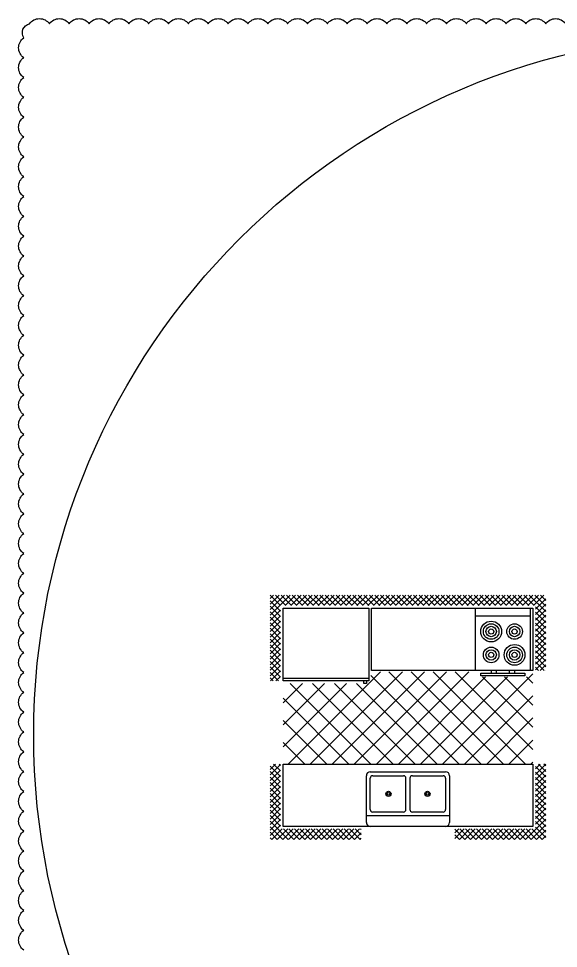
# Model space of a CAD drawing. Header units: inches. Extents: x -212 to 339, y -198 to 353.
# Drawn here: x -212 to -4.5, y -4.4 to 353.5 of the extents above; entities that cross this region are included whole.
import ezdxf

# ---------------------------------------------------------------- set-up
doc = ezdxf.new("R2010")
doc.units = ezdxf.units.IN
doc.header["$MEASUREMENT"] = 0
doc.layers.add('0-Markups', color=40, linetype='Continuous', lineweight=30)

# ---------------------------------------------------------------- blocks, each defined once
blk = doc.blocks.new('DWG2$Kitchen Layout - 7 x 8 ft')
at = {"color": 0}
for p, q in [((-5, 81.32), (2.68, 89)), ((-5, 83.44), (0.56, 89)), ((-5, 85.56), (-1.56, 89)), ((-5, 87.68), (-3.68, 89)), ((-1, 84.97), (-5, 88.97)), ((-1, 82.85), (-5, 86.85)), ((1.09, 85), (-2.91, 89)), ((3.21, 85), (-0.79, 89)), ((0.81, 85), (4.81, 89)), ((5.34, 85), (1.34, 89)), ((2.93, 85), (6.93, 89)), ((7.46, 85), (3.46, 89)), ((5.05, 85), (9.05, 89)), ((9.58, 85), (5.58, 89)), ((7.17, 85), (11.17, 89)), ((11.7, 85), (7.7, 89)), ((9.29, 85), (13.29, 89)), ((13.82, 85), (9.82, 89)), ((11.41, 85), (15.41, 89)), ((15.94, 85), (11.94, 89)), ((13.53, 85), (17.53, 89)), ((18.06, 85), (14.06, 89)), ((15.65, 85), (19.65, 89)), ((20.18, 85), (16.18, 89)), ((17.78, 85), (21.78, 89)), ((22.31, 85), (18.31, 89)), ((19.9, 85), (23.9, 89)), ((24.43, 85), (20.43, 89)), ((22.02, 85), (26.02, 89)), ((26.55, 85), (22.55, 89)), ((24.14, 85), (28.14, 89)), ((28.67, 85), (24.67, 89)), ((26.26, 85), (30.26, 89)), ((30.79, 85), (26.79, 89)), ((28.38, 85), (32.38, 89)), ((32.91, 85), (28.91, 89)), ((30.5, 85), (34.5, 89)), ((35.03, 85), (31.03, 89)), ((32.63, 85), (36.63, 89)), ((37.16, 85), (33.16, 89)), ((34.75, 85), (38.75, 89)), ((39.28, 85), (35.28, 89)), ((36.87, 85), (40.87, 89)), ((41.4, 85), (37.4, 89)), ((38.99, 85), (42.99, 89)), ((43.52, 85), (39.52, 89)), ((41.11, 85), (45.11, 89)), ((45.64, 85), (41.64, 89)), ((43.23, 85), (47.23, 89)), ((47.76, 85), (43.76, 89)), ((45.35, 85), (49.35, 89)), ((49.88, 85), (45.88, 89)), ((47.47, 85), (51.47, 89)), ((52, 85), (48, 89)), ((49.6, 85), (53.6, 89)), ((54.13, 85), (50.13, 89)), ((51.72, 85), (55.72, 89)), ((56.25, 85), (52.25, 89)), ((53.84, 85), (57.84, 89)), ((58.37, 85), (54.37, 89)), ((55.96, 85), (59.96, 89)), ((60.49, 85), (56.49, 89)), ((58.08, 85), (62.08, 89)), ((62.61, 85), (58.61, 89)), ((60.2, 85), (64.2, 89)), ((64.73, 85), (60.73, 89)), ((62.32, 85), (66.32, 89)), ((66.85, 85), (62.85, 89)), ((64.45, 85), (68.45, 89)), ((68.97, 85), (64.97, 89)), ((66.57, 85), (70.57, 89)), ((71.1, 85), (67.1, 89)), ((68.69, 85), (72.69, 89)), ((73.22, 85), (69.22, 89)), ((70.81, 85), (74.81, 89)), ((75.34, 85), (71.34, 89)), ((72.93, 85), (76.93, 89)), ((77.46, 85), (73.46, 89)), ((75.05, 85), (79.05, 89)), ((79.58, 85), (75.58, 89)), ((77.17, 85), (81.17, 89)), ((81.7, 85), (77.7, 89)), ((79.29, 85), (83.29, 89)), ((83.82, 85), (79.82, 89)), ((81.42, 85), (85.42, 89)), ((85.95, 85), (81.95, 89)), ((83.54, 85), (87.54, 89)), ((88.07, 85), (84.07, 89)), ((85.66, 85), (89.66, 89)), ((90.19, 85), (86.19, 89)), ((87.78, 85), (91.78, 89)), ((92.31, 85), (88.31, 89)), ((89.9, 85), (93.9, 89)), ((94.43, 85), (90.43, 89)), ((92.02, 85), (96.02, 89)), ((96.55, 85), (92.55, 89)), ((94.14, 85), (98.14, 89)), ((101, 82.67), (94.67, 89)), ((96.27, 85), (100.27, 89)), ((101, 84.79), (96.79, 89)), ((97, 83.61), (101, 87.61)), ((101, 86.92), (98.92, 89)), ((-1, 80.73), (-5, 84.73)), ((-5, 79.19), (-1, 83.19)), ((-1, 78.61), (-5, 82.61)), ((34, 84), (96, 84)), ((34, 60), (34, 84)), ((96, 84), (96, 60)), ((97, 81.49), (101, 85.49)), ((101, 80.55), (97, 84.55)), ((97, 79.37), (101, 83.37)), ((101, 78.43), (97, 82.43)), ((-5, 77.07), (-1, 81.07)), ((-1, 76.49), (-5, 80.49)), ((-5, 74.95), (-1, 78.95)), ((74, 81), (95, 81)), ((97, 77.25), (101, 81.25)), ((101, 76.31), (97, 80.31)), ((97, 75.13), (101, 79.13)), ((-1, 74.36), (-5, 78.36)), ((-5, 72.83), (-1, 76.83)), ((-1, 72.24), (-5, 76.24)), ((101, 74.19), (97, 78.19)), ((97, 73.01), (101, 77.01)), ((101, 72.07), (97, 76.07)), ((-5, 70.71), (-1, 74.71)), ((-1, 70.12), (-5, 74.12)), ((-5, 68.59), (-1, 72.59)), ((-1, 68), (-5, 72)), ((97, 70.89), (101, 74.89)), ((101, 69.95), (97, 73.95)), ((97, 68.76), (101, 72.76)), ((101, 67.82), (97, 71.82)), ((-5, 66.47), (-1, 70.47)), ((-1, 65.88), (-5, 69.88)), ((-5, 64.35), (-1, 68.35)), ((97, 66.64), (101, 70.64)), ((101, 65.7), (97, 69.7)), ((97, 64.52), (101, 68.52)), ((-1, 63.76), (-5, 67.76)), ((-5, 62.22), (-1, 66.22)), ((-1, 61.64), (-5, 65.64)), ((101, 63.58), (97, 67.58)), ((97, 62.4), (101, 66.4)), ((101, 61.46), (97, 65.46)), ((-5, 60.1), (-1, 64.1)), ((-1, 59.52), (-5, 63.52)), ((-5, 57.98), (-1, 61.98)), ((-1, 57.39), (-5, 61.39)), ((97, 60.28), (101, 64.28)), ((100.34, 60), (97, 63.34)), ((98.22, 60), (97, 61.22)), ((98.84, 60), (101, 62.16)), ((-1.73, 56), (-5, 59.27)), ((-4.86, 56), (-1, 59.86)), ((-2.74, 56), (-1, 57.74)), ((10.4, 24), (45.9, 59.5)), ((18.88, 24), (54.38, 59.5)), ((27.37, 24), (62.87, 59.5)), ((33.03, 55.11), (37.41, 59.5)), ((67.71, 24), (33.68, 58.04)), ((96, 60), (34, 60)), ((35.85, 24), (71.35, 59.5)), ((76.2, 24), (40.7, 59.5)), ((44.34, 24), (77.84, 57.5)), ((84.68, 24), (49.18, 59.5)), ((52.82, 24), (86.32, 57.5)), ((93.17, 24), (57.67, 59.5)), ((61.31, 24), (96, 58.69)), ((96, 29.65), (66.15, 59.5)), ((96, 38.14), (76.64, 57.5)), ((80, 60), (80, 59)), ((82, 59), (82, 60)), ((96, 46.63), (85.13, 57.5)), ((87, 59), (87, 60)), ((89, 60), (89, 59)), ((96, 55.11), (93.57, 57.54)), ((100.96, 60), (101, 60.04)), ((-3.85, 56), (-5, 57.15)), ((0, 57), (33, 57)), ((0, 30.57), (24.43, 55)), ((0, 39.06), (15.94, 55)), ((0, 47.54), (7.46, 55)), ((1.91, 24), (32.91, 55)), ((33.77, 24), (2.77, 55)), ((42.26, 24), (11.26, 55)), ((50.74, 24), (19.74, 55)), ((59.23, 24), (28.23, 55)), ((31, 55), (31, 56)), ((32, 55), (31, 55)), ((32, 56), (32, 55)), ((69.79, 24), (96, 50.21)), ((25.29, 24), (0, 49.29)), ((16.8, 24), (0, 40.8)), ((78.28, 24), (96, 41.72)), ((8.32, 24), (0, 32.32)), ((86.76, 24), (96, 33.24)), ((-5, 21.92), (-2.92, 24)), ((-5, 19.8), (-1, 23.8)), ((-1, 19.21), (-5, 23.21)), ((-5, 17.68), (-1, 21.68)), ((-1, 21.33), (-3.67, 24)), ((-1, 23.45), (-1.55, 24)), ((0, 24), (96, 24)), ((0, 0), (0, 24)), ((95.25, 24), (96, 24.75)), ((96, 24), (96, 0)), ((97, 22.1), (98.9, 24)), ((97, 19.97), (101, 23.97)), ((101, 19.03), (97, 23.03)), ((97, 17.85), (101, 21.85)), ((101, 21.16), (98.16, 24)), ((101, 23.28), (100.28, 24)), ((-1, 17.09), (-5, 21.09)), ((-5, 15.55), (-1, 19.55)), ((-1, 14.97), (-5, 18.97)), ((47.25, 6.5), (47.25, 18.5)), ((48.75, 18.5), (48.75, 6.5)), ((101, 16.91), (97, 20.91)), ((97, 15.73), (101, 19.73)), ((101, 14.79), (97, 18.79)), ((-5, 13.43), (-1, 17.43)), ((-1, 12.85), (-5, 16.85)), ((-5, 11.31), (-1, 15.31)), ((-1, 10.73), (-5, 14.73)), ((97, 13.61), (101, 17.61)), ((101, 12.67), (97, 16.67)), ((97, 11.49), (101, 15.49)), ((101, 10.55), (97, 14.55)), ((-5, 9.19), (-1, 13.19)), ((-1, 8.6), (-5, 12.6)), ((-5, 7.07), (-1, 11.07)), ((97, 9.37), (101, 13.37)), ((101, 8.43), (97, 12.43)), ((97, 7.25), (101, 11.25)), ((-1, 6.48), (-5, 10.48)), ((-5, 4.95), (-1, 8.95)), ((-1, 4.36), (-5, 8.36)), ((101, 6.31), (97, 10.31)), ((97, 5.12), (101, 9.12)), ((101, 4.18), (97, 8.18)), ((-5, 2.83), (-1, 6.83)), ((-1, 2.24), (-5, 6.24)), ((-5, 0.71), (-1, 4.71)), ((-1, 0.12), (-5, 4.12)), ((64, 4), (32, 4)), ((97, 3), (101, 7)), ((101, 2.06), (97, 6.06)), ((97, 0.88), (101, 4.88)), ((101, -0.06), (97, 3.94)), ((-5, -1.42), (-1, 2.58)), ((2, -5), (-5, 2)), ((-5, -3.54), (-1, 0.46)), ((96, 0), (0, 0)), ((93.24, -5), (101, 2.76)), ((95.36, -5), (101, 0.64)), ((101, -2.18), (97, 1.82)), ((-0.12, -5), (-5, -0.12)), ((-2.25, -5), (-5, -2.25)), ((-4.34, -5), (-0.34, -1)), ((-2.22, -5), (1.78, -1)), ((-0.1, -5), (3.9, -1)), ((4.12, -5), (0.12, -1)), ((2.02, -5), (6.02, -1)), ((6.24, -5), (2.24, -1)), ((4.14, -5), (8.14, -1)), ((8.36, -5), (4.36, -1)), ((6.27, -5), (10.27, -1)), ((10.48, -5), (6.48, -1)), ((8.39, -5), (12.39, -1)), ((12.6, -5), (8.6, -1)), ((10.51, -5), (14.51, -1)), ((14.73, -5), (10.73, -1)), ((12.63, -5), (16.63, -1)), ((16.85, -5), (12.85, -1)), ((14.75, -5), (18.75, -1)), ((18.97, -5), (14.97, -1)), ((16.87, -5), (20.87, -1)), ((21.09, -5), (17.09, -1)), ((18.99, -5), (22.99, -1)), ((23.21, -5), (19.21, -1)), ((21.11, -5), (25.11, -1)), ((25.33, -5), (21.33, -1)), ((23.24, -5), (27.24, -1)), ((27.45, -5), (23.45, -1)), ((25.36, -5), (29.36, -1)), ((29.57, -5), (25.57, -1)), ((27.48, -5), (30, -2.48)), ((30, -3.3), (27.7, -1)), ((30, -1.18), (29.82, -1)), ((66, -2.54), (67.54, -1)), ((66, -4.66), (69.66, -1)), ((69.88, -5), (66, -1.12)), ((67.76, -5), (66, -3.24)), ((67.78, -5), (71.78, -1)), ((72, -5), (68, -1)), ((69.9, -5), (73.9, -1)), ((74.12, -5), (70.12, -1)), ((72.03, -5), (76.03, -1)), ((76.24, -5), (72.24, -1)), ((74.15, -5), (78.15, -1)), ((78.36, -5), (74.36, -1)), ((76.27, -5), (80.27, -1)), ((80.49, -5), (76.49, -1)), ((78.39, -5), (82.39, -1)), ((82.61, -5), (78.61, -1)), ((80.51, -5), (84.51, -1)), ((84.73, -5), (80.73, -1)), ((82.63, -5), (86.63, -1)), ((86.85, -5), (82.85, -1)), ((84.75, -5), (88.75, -1)), ((88.97, -5), (84.97, -1)), ((86.88, -5), (90.88, -1)), ((91.09, -5), (87.09, -1)), ((89, -5), (93, -1)), ((93.21, -5), (89.21, -1)), ((91.12, -5), (95.12, -1)), ((95.34, -5), (91.34, -1)), ((97.46, -5), (93.46, -1)), ((99.58, -5), (95.58, -1)), ((101, -4.3), (97, -0.3)), ((97.48, -5), (101, -1.48)), ((-4.37, -5), (-5, -4.37)), ((29.6, -5), (30, -4.6)), ((99.6, -5), (101, -3.6))]:
    blk.add_line(p, q, dxfattribs=at)
for points in [[(0, 56), (0, 84), (33, 84), (33, 56)], [(74, 60), (74, 84), (95, 84), (95, 60)], [(76, 58), (76, 59), (93, 59), (93, 58)]]:
    blk.add_lwpolyline(points, close=True, dxfattribs=at)
for points in [[(32, 1.5), (32, 19.5)], [(33.5, 21), (62.5, 21)], [(33.5, 6.5), (33.5, 18.5)], [(34.5, 19.5), (46.25, 19.5)], [(49.75, 19.5), (61.5, 19.5)], [(62.5, 18.5), (62.5, 6.5)], [(64, 19.5), (64, 1.5)], [(46.25, 5.5), (34.5, 5.5)], [(61.5, 5.5), (49.75, 5.5)], [(62.5, 0), (33.5, 0)]]:
    blk.add_lwpolyline(points, dxfattribs=at)
for centre, radius in [((80, 75), 4), ((80, 75), 3), ((80, 75), 2), ((80, 75), 1), ((89, 75), 3), ((89, 75), 2), ((89, 75), 1), ((80, 66), 3), ((89, 66), 4), ((89, 66), 3), ((80, 66), 2), ((80, 66), 1), ((89, 66), 2), ((89, 66), 1), ((40.5, 12.5), 1), ((40.5, 12.5), 0.5), ((55.5, 12.5), 1), ((55.5, 12.5), 0.5)]:
    blk.add_circle(centre, radius, dxfattribs=at)
for centre, radius, start, end in [((33.5, 19.5), 1.5, 90, 180), ((34.5, 18.5), 1, 90, 180), ((46.25, 18.5), 1, 0, 90), ((49.75, 18.5), 1, 90, 180), ((61.5, 18.5), 1, 0, 90), ((62.5, 19.5), 1.5, 0, 90), ((34.5, 6.5), 1, 180, 270), ((46.25, 6.5), 1, 270, 0), ((49.75, 6.5), 1, 180, 270), ((61.5, 6.5), 1, 270, 0), ((33.5, 1.5), 1.5, 180, 270), ((62.5, 1.5), 1.5, 270, 0)]:
    blk.add_arc(centre, radius, start, end, dxfattribs=at)
blk = doc.blocks.new('DWG2')
at = {"color": 1, "true_color": 0xff0000}
blk.add_circle((63.66, 77.76), 269.9, dxfattribs=at)
blk.add_blockref('DWG2$Kitchen Layout - 7 x 8 ft', (-110.35, 42.53), dxfattribs=at)

msp = doc.modelspace()

# ---------------------------------------------------------------- linework, layer by layer
at = {"layer": '0-Markups'}
msp.add_lwpolyline([(-210.05, -5.1, -0.520567), (-210.05, 2.53, -0.520567), (-210.05, 10.16, -0.520567), (-210.05, 17.8, -0.520567), (-210.05, 25.43, -0.520567), (-210.05, 33.07, -0.520567), (-210.05, 40.7, -0.520567), (-210.05, 48.33, -0.520567), (-210.05, 55.97, -0.520567), (-210.05, 63.6, -0.520567), (-210.05, 71.24, -0.520567), (-210.05, 78.87, -0.520567), (-210.05, 86.5, -0.520567), (-210.05, 94.14, -0.520567), (-210.05, 101.77, -0.520567), (-210.05, 109.4, -0.520567), (-210.05, 117.04, -0.520567), (-210.05, 124.67, -0.520567), (-210.05, 132.31, -0.520567), (-210.05, 139.94, -0.520567), (-210.05, 147.57, -0.520567), (-210.05, 155.21, -0.520567), (-210.05, 162.84, -0.520567), (-210.05, 170.47, -0.520567), (-210.05, 178.11, -0.520567), (-210.05, 185.74, -0.520567), (-210.05, 193.38, -0.520567), (-210.05, 201.01, -0.520567), (-210.05, 208.64, -0.520567), (-210.05, 216.28, -0.520567), (-210.05, 223.91, -0.520567), (-210.05, 231.55, -0.520567), (-210.05, 239.18, -0.520567), (-210.05, 246.81, -0.520567), (-210.05, 254.45, -0.520567), (-210.05, 262.08, -0.520567), (-210.05, 269.71, -0.520567), (-210.05, 277.35, -0.520567), (-210.05, 284.98, -0.520567), (-210.05, 292.62, -0.520567), (-210.05, 300.25, -0.520567), (-210.05, 307.88, -0.520567), (-210.05, 315.52, -0.520567), (-210.05, 323.15, -0.520567), (-210.05, 330.78, -0.520567), (-210.05, 338.42, -0.520567), (-210.05, 346.05, -0.520567), (-207.85, 351.48, -0.520567), (-200.21, 351.48, -0.520567), (-192.58, 351.48, -0.520567), (-184.94, 351.48, -0.520567), (-177.31, 351.48, -0.520567), (-169.68, 351.48, -0.520567), (-162.04, 351.48, -0.520567), (-154.41, 351.48, -0.520567), (-146.78, 351.48, -0.520567), (-139.14, 351.48, -0.520567), (-131.51, 351.48, -0.520567), (-123.87, 351.48, -0.520567), (-116.24, 351.48, -0.520567), (-108.61, 351.48, -0.520567), (-100.97, 351.48, -0.520567), (-93.34, 351.48, -0.520567), (-85.71, 351.48, -0.520567), (-78.07, 351.48, -0.520567), (-70.44, 351.48, -0.520567), (-62.8, 351.48, -0.520567), (-55.17, 351.48, -0.520567), (-47.54, 351.48, -0.520567), (-39.9, 351.48, -0.520567), (-32.27, 351.48, -0.520567), (-24.63, 351.48, -0.520567), (-17, 351.48, -0.520567), (-9.37, 351.48, -0.520567), (-1.73, 351.48, -0.520567)], format="xyb", dxfattribs=at)

# ---------------------------------------------------------------- block references
at = {"color": 253, "true_color": 0x999999}
msp.add_blockref('DWG2', (0, 0), dxfattribs=at)

doc.saveas('drawing.dxf')
